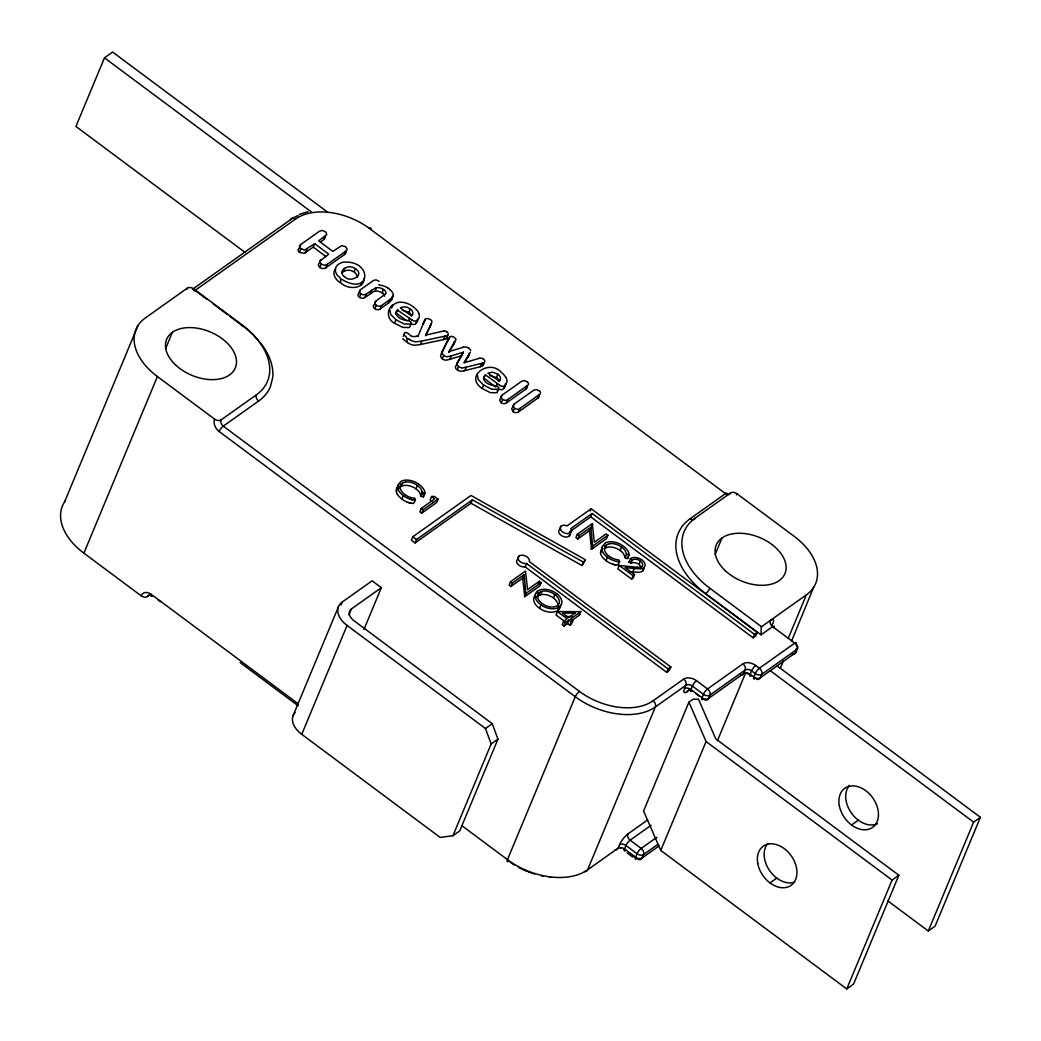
<?xml version="1.0" encoding="UTF-8"?>
<svg xmlns="http://www.w3.org/2000/svg" width="1041" height="1041" viewBox="0 0 1041 1041"><rect width="100%" height="100%" fill="white"/><g stroke="black" fill="none" stroke-linecap="round" stroke-linejoin="round"><path stroke-width="1.5" d="M395.996 312.86L395.996 312.821A8.94 5.66 22.6 0 1 396.556 311.038L396.803 310.686A9.629 6.09 22.6 0 1 397.376 310.062L412.08 319.99M357.427 277.413C358.026 273.809 352.131 272.859 355.449 268.721M430.401 325.638L429.894 327.095L431.846 322.176A3.826 2.42 22.6 0 0 430.883 319.821M391.728 299.027L393.173 295.54M391.637 299.509L391.585 299.717A6.298 3.995 22.6 0 1 391.442 300.107L388.618 302.944M393.069 296.073L393.004 296.282A6.298 3.995 22.6 0 1 392.873 296.672L390.128 299.444M454.24 343.166L448.892 352.561M455.646 339.795L454.813 341.604M423.791 322.723A4.711 2.98 22.6 0 0 423.609 322.97L423.023 324.193L425.04 319.535A4.711 2.98 22.6 0 1 425.222 319.288M761.062 634.828L705.707 593.604A76.813 48.654 22.6 0 1 690.144 518.73L725.473 493.629A4.802 3.448 54.6 0 0 730.587 492.953A4.802 3.045 22.6 0 1 737.002 493.772L794.205 536.375A60.014 38.01 22.6 0 1 806.359 594.866L761.518 626.721L761.166 627.827L761.062 634.828L772.617 626.63L794.751 643.117A4.802 1.366 -53.3 0 1 796.04 644.613A4.802 3.045 22.6 0 1 797.016 649.298L795.584 652.733L760.255 677.834A4.802 3.448 54.6 0 1 756.586 679.279M64.503 502.074L138.024 325.456M780.321 668.335L783.405 660.84M791.407 641.373L813.581 587.449M417.896 336.62L424.455 320.758M327.303 211.935L112.623 52.05L104.477 57.841L75.915 126.429L245.156 252.482M165.532 348.787L172.39 332.313M151.452 595.231A4.802 3.448 54.6 0 0 147.484 596.571A4.802 3.045 22.6 0 1 141.082 595.751L83.879 553.148L157.399 376.53A60.014 38.01 22.6 0 1 145.246 318.039L187.367 288.11A4.802 3.045 22.6 0 1 193.782 288.917L241.759 324.649A72.011 45.609 22.6 0 1 256.346 394.851A4.802 3.448 54.6 0 0 258.61 401.032L223.268 426.133A4.802 1.366 -53.3 0 0 219.131 431.481L575.27 696.728A60.014 38.01 22.6 0 0 655.375 706.956L685.954 685.238A4.802 3.045 22.6 0 1 692.369 686.058L703.43 694.295A4.802 3.045 22.6 0 0 709.845 695.115L745.174 670.014A4.802 3.045 22.6 0 1 751.589 670.833L755.272 673.579A4.802 3.045 22.6 0 0 761.687 674.399L797.016 649.298A4.802 3.448 54.6 0 0 794.751 643.117L759.423 668.218A4.802 1.366 -53.3 0 0 755.272 673.579L753.853 677.014A4.802 1.366 -53.3 0 0 755.141 678.511M299.73 246.86L300.68 244.57L319.457 231.245L322.268 230.399L325.859 232.026L326.77 234.537L318.663 240.861L332.782 251.375L341.799 245.611L345.651 246.717L347.213 249.333L344.467 254.551L325.651 267.914L322.697 268.695L319.808 267.55L321.188 264.102L319.795 261.07L328.813 254.199L314.694 243.685L304.519 250.139L299.795 247.914L299.392 246.157L300.68 244.57M314.694 243.685L313.263 247.12L304.349 253.275L299.418 252.377L300.849 248.942M305.442 252.677L306.861 249.241M320.667 241.85L324.089 239.417L325.521 235.995M320.979 259.756L318.247 264.921L319.756 267.524M325.82 267.797L327.251 264.362L345.885 251.128M341.969 272.768L344.402 268.5L345.989 267.589M364.077 278.533C364.142 288.708 349.672 289.372 343.192 284.687C338.117 283.087 343.153 278.468 338.143 276.203C336.607 274.447 335.319 272.261 335.293 269.853C335.267 265.832 339.197 263.152 342.736 262.267C372.951 259.183 371.689 297.362 341.526 279.248M360.824 285.221L362.255 281.786M379.015 281.434A3.305 2.095 22.6 0 0 378.703 281.135L376.048 279.886L373.563 280.419L360.615 289.606L358.872 293.289M359.692 297.245L360.654 293.484M374.187 291.337L364.923 297.414L366.432 293.926L375.619 287.902M370.466 293.471L371.897 290.049M385.43 293.679A9.226 5.843 22.6 0 1 384.988 294.317L375.983 301.044L374.513 304.506M375.111 308.722L376.061 304.961M382.385 293.263L383.114 289.32M380.368 308.8L381.787 305.377L389.959 299.574L388.488 303.035L380.043 309.008A4.164 2.642 22.6 0 1 374.968 308.917M391.572 308.084C394.812 298.741 408.007 302.085 413.811 307.277A15.706 9.955 22.6 0 1 414.708 308.006L415.346 308.578A14.639 9.265 22.6 0 1 416.855 310.14A13.884 8.796 22.6 0 1 418.183 312.014L418.261 312.183A12.622 7.99 22.6 0 1 418.729 313.146L418.911 313.614M395.593 313.848A9.629 6.09 22.6 0 1 395.957 313.484L397.883 309.645M395.983 319.795L404.207 323.985L410.909 324.076L409.477 327.499L402.776 327.421L394.552 323.231L395.983 319.795L390.687 314.434L389.815 309.606M408.801 312.495C412.743 307.173 404.142 305.664 400.33 307.915L411.403 315.774A11.763 7.456 22.6 0 0 411.95 315.189L412.028 315.072M408.632 320.641L409.581 318.364M407.447 342.58C406.719 340.576 407.565 336.659 404.754 335.775A3.448 2.186 22.6 0 1 404.194 335.098M415.853 323.465L417.285 320.042M424.064 322.476L425.483 319.04M420.577 344.467L422.008 341.032L444.936 336.152L443.453 339.6L420.395 344.506M446.875 337.818A3.657 2.316 22.6 0 1 446.381 338.624L447.799 335.189A3.657 2.316 22.6 0 0 448.294 334.382M448.554 338.754L441.501 353.276L449.387 337.271A5.296 3.357 22.6 0 1 449.569 337.037M448.437 340.199L449.972 336.698A3.357 2.134 22.6 0 1 454.071 337.297L454.631 337.687A3.162 2.004 22.6 0 1 455.867 339.769M293.094 715.688L338.429 606.786M449.66 359.379L446.394 360.095A7.001 4.437 22.6 0 1 445.886 360.134L445.756 360.134A3.006 1.9 22.6 0 1 444.624 359.991L444.585 359.978A3.826 2.42 22.6 0 1 443.401 359.496L442.282 358.781L443.713 355.345L442.009 353.185L442.542 350.635M340.98 605.029L342.216 602.049L372.118 580.813L381.344 587.684L363.96 629.454M453.342 345.118L454.761 341.682L448.84 351.611L463.44 347.226M449.738 359.353L451.456 355.84L463.375 352.196L455.62 366.38A5.283 3.344 22.6 0 0 455.49 366.9L455.477 367.226A4.255 2.694 22.6 0 0 456.804 369.633M396.959 493.434A11.906 7.547 22.6 0 1 396.608 492.536L396.465 492.029A11.555 7.313 22.6 0 1 396.335 491.378L398.183 484.546L400.798 481.71M399.237 488.398L402.425 483.193A10.657 6.74 22.6 0 1 403.075 482.816L403.27 482.725A10.761 6.819 22.6 0 1 405.248 482.087L405.404 482.061M348.969 614.893L351.442 608.92L381.344 587.684M351.442 608.92A11.998 7.599 22.6 0 0 353.875 620.618L492.276 723.703L497.936 739.149L459.745 830.887L452.952 835.715L440.148 837.419L301.76 734.334L347.082 625.446A24.008 15.199 22.6 0 1 342.216 602.049M456.765 364.285L463.375 352.196M397.727 487.695L397.766 487.943A11.555 7.313 22.6 0 0 397.896 488.593L398.026 489.049A11.906 7.547 22.6 0 0 398.391 489.999L398.638 490.519A12.18 7.716 22.6 0 0 399.341 491.651L399.432 491.781A12.752 8.081 22.6 0 0 399.874 492.354L400.238 492.796A11.998 7.599 22.6 0 0 400.876 493.486L402.529 494.982A13.403 8.484 22.6 0 0 402.997 495.347L402.138 499.212L401.566 498.782A13.403 8.484 22.6 0 1 401.175 498.47L399.523 496.973A11.998 7.599 22.6 0 1 398.924 496.349L398.495 495.841A12.752 8.081 22.6 0 1 398.013 495.217L397.922 495.087A12.18 7.716 22.6 0 1 397.22 493.941L397.024 493.564M457.598 370.167L458.287 366.172A4.255 2.694 22.6 0 1 456.843 363.79L456.921 363.478A5.283 3.344 22.6 0 1 457.038 362.984L458.183 360.85M464.846 370.583L466.264 367.148L481.671 363.361L480.174 366.796L464.728 370.609M420.98 496.18L419.562 492.445A11.815 7.482 22.6 0 0 418.625 491.248L417.766 490.363A11.555 7.313 22.6 0 0 416.973 489.66L416.101 488.971L417.298 485.366A11.035 6.988 22.6 0 0 416.426 484.781L416.101 484.572A11.841 7.495 22.6 0 0 413.017 483.063L412.561 482.894A11.022 6.975 22.6 0 0 405.378 482.022M414.747 498.249L415.45 500.07L413.55 503.48A13.169 8.341 22.6 0 1 406.628 501.801M424.897 493.356C422.034 490.272 418.664 498.066 423.479 496.778L424.897 493.083A11.789 7.469 22.6 0 0 424.741 491.859L424.676 491.586A13.312 8.432 22.6 0 0 422.854 488.086L422.646 487.8A12.804 8.12 22.6 0 0 421.787 486.824L420.499 485.6A14.587 9.239 22.6 0 0 419.692 484.937L418.586 484.117M431.573 496.557L434.696 498.886L421.28 508.424L419.861 511.847L421.683 513.2L436.621 502.582L438.053 499.16L434.305 496.362L431.573 496.557L430.154 499.992L432.236 501.541M480.356 366.757L482.074 366.276A6.389 4.047 22.6 0 0 482.53 366.068L484.455 362.307M421.683 513.2L423.101 509.778L438.053 499.16M412.848 536.753L411.416 540.175L415.112 542.921L471 503.219L472.419 499.797L583.467 562.153L585.432 559.733L470.974 495.451L412.848 536.753L416.543 539.498L472.419 499.797M415.112 542.921L416.543 539.498M483.636 378.664L485.483 374.89L499.693 385.248M483.584 385.04L491.807 389.243L498.522 389.321L497.091 392.743L490.376 392.665L482.152 388.475L483.584 385.04L478.3 379.679L477.338 374.955M496.414 377.74L497.832 374.305M497.182 383.608L495.763 387.031L484.065 378.325M505.458 383.426A12.466 7.899 22.6 0 1 503.428 388.683L504.885 385.287A12.466 7.899 22.6 0 0 506.59 378.859L506.342 378.39A12.622 7.99 22.6 0 0 505.874 377.428L505.783 377.258M527.149 381.904L524.547 380.668L521.957 381.084L502.23 395.033L499.615 400.095L501.268 402.698M500.994 402.503C505.119 399.041 498.574 397.792 502.23 395.033M501.124 402.893A4.281 2.707 22.6 0 0 506.199 402.997L508.034 399.354L527.514 385.495A4.229 2.681 22.6 0 0 527.423 381.8M514.267 403.999L511.651 409.022L513.07 411.494L514.462 408.046L513.083 406.029L514.124 404.103L533.994 390.05L536.596 389.633L539.186 390.882M506.616 402.789L525.705 389.217L527.136 385.782M513.174 411.859A4.281 2.707 22.6 0 0 518.236 411.963L520.084 408.319L539.55 394.461A4.229 2.681 22.6 0 0 539.459 390.778M518.652 411.755L537.755 398.183L539.173 394.76M517.663 559.355L519.095 555.933M522.699 578.106L524.755 596.714L539.693 586.096L541.125 582.674L539.303 581.32L527.54 589.674L525.51 571.041L510.558 581.659L509.14 585.094L510.962 586.447L522.699 578.106L524.117 574.684L512.38 583.012L510.962 586.447M525.145 566.903L526.577 563.48A5.999 3.8 22.6 0 1 518.197 559.16A5.999 3.8 22.6 0 1 523.558 555.347A5.999 3.8 22.6 0 1 529.296 561.554L670.846 666.969L669.415 670.404L666.695 672.33L525.145 566.903A5.999 3.8 22.6 0 1 517.871 564.313A5.999 3.8 22.6 0 1 517.924 559.199M524.339 596.415L525.757 592.98L524.117 574.684M524.755 596.714L526.173 593.292L541.125 582.674M559.798 529.427L561.216 526.004M538.353 583.598L539.303 581.32M536.792 593.409L538.028 590.95A13.117 8.302 22.6 0 1 538.822 590.481L539.043 590.364A13.936 8.822 22.6 0 1 540.8 589.753L540.878 589.713A14.223 9.005 22.6 0 1 544.703 589.297L544.807 589.297A13.494 8.549 22.6 0 1 554.567 592.251L554.84 592.42A12.414 7.86 22.6 0 1 555.855 593.084L556.766 593.773M537.911 596.09L539.798 592.329A10.358 6.558 22.6 0 1 540.396 591.978L540.643 591.861A10.462 6.623 22.6 0 1 541.567 591.496M569.024 536.297L570.442 532.875M589.479 530.663L591.535 549.271L606.487 538.652L607.905 535.23L606.083 533.877L594.32 542.231L592.29 523.597L577.352 534.215L575.92 537.65L577.742 539.004L589.479 530.663L590.911 527.24L579.173 535.568L577.742 539.004M452.952 835.715L491.144 743.964L497.936 739.149M557.859 606.383A10.592 6.714 22.6 0 0 557.924 604.47A10.891 6.897 22.6 0 0 557.508 602.999L557.456 602.869A11.998 7.599 22.6 0 0 557.026 601.997L556.831 601.672A12.141 7.69 22.6 0 0 556.063 600.553L555.803 600.228A11.074 7.014 22.6 0 0 554.71 599.069L554.385 598.783A10.423 6.597 22.6 0 0 553.63 598.159L554.554 594.346A10.15 6.428 22.6 0 0 553.643 593.734L553.409 593.591A10.787 6.832 22.6 0 0 551.795 592.732L551.457 592.576A11.815 7.482 22.6 0 0 546.057 591.093A10.839 6.871 22.6 0 0 541.632 591.47L541.632 591.47M590.221 511.04L591.171 508.75L757.249 632.447L755.818 635.869L753.098 637.808L590.715 516.856L569.362 532.029M590.715 516.856L592.147 513.434L754.53 634.372L757.249 632.447M591.73 526.173L592.68 523.883M541.073 604.938L539.511 608.269A13.897 8.809 22.6 0 0 557.482 610.664L559.459 606.747M571.613 620.605L579.382 615.101L580.8 611.666L557.469 611.574L556.05 615.01L564.469 621.282M471 503.219L582.049 565.575L583.467 562.153M585.432 559.733L582.049 565.575M591.119 548.971L592.55 545.536L590.911 527.24M591.535 549.271L592.954 545.848L607.905 535.23M557.469 611.574L567.098 618.744L563.649 621.204L562.218 624.626L564.04 625.992L567.488 623.533L568.92 620.111L571.262 621.854L572.797 620.761L570.455 619.018L580.8 611.666M564.04 625.992L565.471 622.557L568.92 620.111M567.488 623.533L569.83 625.277L571.262 621.854M609.545 556.519L610.091 556.896A11.204 7.092 22.6 0 0 611.223 557.586L612.316 558.158A11.308 7.17 22.6 0 0 614.658 559.095L616.714 559.616A12.011 7.599 22.6 0 0 617.781 559.785L618.861 559.902L619.655 561.724L617.664 565.133A13.169 8.341 22.6 0 1 610.833 563.454L610.325 563.246A14.236 9.018 22.6 0 1 608.035 562.01L607.397 561.606A13.91 8.809 22.6 0 1 606.786 561.19L605.771 560.435A13.403 8.484 22.6 0 1 605.381 560.123L603.663 558.562A11.998 7.599 22.6 0 1 603.129 558.002L602.648 557.442A12.752 8.081 22.6 0 1 602.219 556.87L602.127 556.74A12.18 7.716 22.6 0 1 601.425 555.595L601.204 555.152A11.906 7.547 22.6 0 1 600.813 554.189L600.67 553.682A11.555 7.313 22.6 0 1 600.54 553.031L602.388 546.2L605.003 543.376M572.797 620.761L571.366 624.197L569.83 625.277M609.349 556.375C605.589 553.929 601.971 548.568 606.63 544.846A10.657 6.74 22.6 0 1 609.349 543.792M580.436 611.392L579.382 615.101M606.252 560.8L607.202 557A13.403 8.484 22.6 0 1 606.812 556.688L605.146 555.204A11.998 7.599 22.6 0 1 604.561 554.567L604.131 554.072A12.752 8.081 22.6 0 1 603.637 553.435L603.598 553.37A12.18 7.716 22.6 0 1 602.843 552.172L602.661 551.782A11.906 7.547 22.6 0 1 602.245 550.767L602.114 550.312A11.555 7.313 22.6 0 1 601.971 549.596L601.932 549.349M625.186 557.833L623.767 554.098A11.815 7.482 22.6 0 0 622.83 552.901L621.971 552.016A11.555 7.313 22.6 0 0 621.178 551.314L620.306 550.624L621.425 546.967A11.035 6.988 22.6 0 0 620.631 546.434L620.215 546.187A11.841 7.495 22.6 0 0 617.222 544.716L616.858 544.586A11.022 6.975 22.6 0 0 609.584 543.688L609.532 543.727M633.305 566.89L619.239 565.419L617.82 568.854L631.614 579.121L633.136 578.041L634.568 574.606L625.12 567.566L634.385 568.542M629.102 555.009C626.24 551.925 622.869 559.72 627.684 558.431L629.102 554.671A11.789 7.469 22.6 0 0 628.946 553.513L628.881 553.239A13.312 8.432 22.6 0 0 627.059 549.739L626.786 549.375A12.804 8.12 22.6 0 0 625.992 548.477L624.704 547.254A14.587 9.239 22.6 0 0 623.897 546.59L622.791 545.77A13.923 8.822 22.6 0 0 604.808 543.207M638.836 564.17A6.376 4.047 22.6 0 0 630.976 563.298L628.946 562.088L630.664 558.47A8.809 5.582 22.6 0 1 641.842 559.746M630.82 563.402L632.421 559.889A6.376 4.047 22.6 0 1 640.267 560.748M629.74 571.626L632.772 571.951L634.19 568.516M631.614 579.121L633.032 575.699L634.568 574.606M641.243 567.852A5.543 3.513 22.6 0 0 639.096 564.703L640.111 560.891M643.754 567.865A7.99 5.062 22.6 0 1 642.57 571.119L643.872 567.605A7.99 5.062 22.6 0 0 642.271 560.201M715.154 554.45L722.012 537.976M666.695 672.33L668.127 668.908L670.846 666.969M647.541 820.009L627.866 833.997A9.603 2.733 -53.3 0 0 619.564 844.706L618.146 848.142L587.566 869.86A4.802 3.448 54.6 0 1 584.482 871.46M689.61 690.014A4.802 3.448 54.6 0 0 687.112 691.666A9.603 2.733 -53.3 0 1 684.523 688.661L685.954 685.238A4.802 3.448 54.6 0 0 683.69 679.057L653.11 700.775A55.212 34.965 22.6 0 1 579.421 691.38L223.268 426.133A4.802 3.448 54.6 0 1 221.017 419.952A4.802 3.045 22.6 0 1 214.602 419.133L157.399 376.53M688.921 702.154L643.585 811.043L660.762 850.432L846.749 988.95L853.542 984.122L898.864 875.234L715.792 738.876L698.498 699.201L693.059 699.201L688.921 702.154L706.084 741.543L892.072 880.061L898.864 875.234M660.762 850.432L706.084 741.543M753.098 637.808L754.53 634.372M717.405 740.75L745.343 673.618M788.297 638.276L806.359 594.866M846.749 988.95L892.072 880.061M887.908 900.946L928.286 931.018L973.608 822.13L980.401 817.302L777.211 665.967M980.401 817.302L935.078 926.191L928.286 931.018M441.176 353.94L440.564 356.569L442.282 358.781M468.905 355.554L468.06 357.102M447.24 341.955L447.955 340.706A5.296 3.357 22.6 0 1 448.137 340.472M470.298 352.209L469.608 353.472M431.325 323.66L425.561 335.163L443.817 330.96M425.574 335.723L429.881 327.121M464.859 362.346L469.465 353.706L463.909 362.828L479.433 358.286M499.641 380.316L499.602 380.381A11.763 7.456 22.6 0 1 499.003 381.019L487.93 373.159L492.64 372.158L497.481 374.044M335.683 268.877C331.285 273.484 335.84 279.925 340.108 282.684M602.205 547.878L600.501 552.706M398.169 486.069L396.595 488.385L396.296 491.053M484.377 362.385L483.974 362.632A6.389 4.047 22.6 0 1 483.571 362.815L481.84 363.309M374.37 304.61L374.2 304.753A4.203 2.655 22.6 0 0 374.357 308.448M396.335 313.185L406.849 320.823M485.483 374.89L485.106 375.202A9.629 6.09 22.6 0 0 484.403 375.931L484.234 376.165A8.94 5.66 22.6 0 0 483.597 378.065L483.597 378.104A7.105 4.502 22.6 0 0 485.9 382.294L487.201 383.244A8.705 5.517 22.6 0 0 491.053 385.001L493.889 385.599M525.783 389.165L526.082 388.918A4.229 2.681 22.6 0 0 526.447 385.769M537.794 398.156L538.119 397.883A4.229 2.681 22.6 0 0 538.861 395.424M641.79 566.434L641.425 566.681A6.259 3.969 22.6 0 1 639.122 567.267L637.391 567.254M299.248 248.005L297.895 250.113L299.418 252.377M344.545 254.485L345.716 253.08L345.469 251.467M606.409 545.003L604.314 548.971M324.089 239.417L325.247 236.567M402.203 483.349C397.727 486.368 401.423 492.549 405.144 494.722M604.899 548.49L605.198 548.282A10.657 6.74 22.6 0 1 605.862 547.904L606.044 547.813A10.761 6.819 22.6 0 1 608.022 547.176L608.178 547.15A11.022 6.975 22.6 0 1 615.335 547.995L615.791 548.152A11.841 7.495 22.6 0 1 618.796 549.609L619.2 549.869A11.035 6.988 22.6 0 1 619.994 550.403L620.306 550.624M344.402 268.5L342.736 270.113A7.86 4.984 22.6 0 0 344.116 276.542M393.004 304.662C386.328 309.346 386.901 319.535 394.552 323.231M192.598 289.216L290.517 219.664A60.014 38.01 22.6 0 1 298.155 215.565M370.804 229.397A4.802 1.366 -53.3 0 0 369.334 228.382A55.212 34.965 22.6 0 0 295.631 218.974L195.07 290.426A4.802 1.366 -53.3 0 1 194.173 290.894M378.742 284.661L379.913 285.156A11.815 7.482 22.6 0 1 388.046 288.058M221.017 419.952L256.346 394.851M147.484 596.571L150.112 594.71M591.171 508.75L567.098 525.848A5.999 3.8 22.6 0 0 560.11 528.203A5.999 3.8 22.6 0 0 567.397 533.63A5.999 3.8 22.6 0 0 570.793 528.594L592.147 513.434M690.144 518.73A4.802 3.448 54.6 0 0 695.258 518.054L730.587 492.953M347.082 625.446L485.483 728.518L492.276 723.703M687.112 691.666L689.728 689.793M740.672 675.036A4.802 3.448 54.6 0 0 743.742 673.449A4.802 3.045 22.6 0 1 750.158 674.269L753.853 677.014A4.802 3.045 22.6 0 0 760.255 677.834L761.687 674.399A4.802 3.448 54.6 0 0 759.423 668.218L755.727 665.472A9.603 6.077 22.6 0 0 742.91 663.833L707.581 688.934A4.802 1.366 -53.3 0 0 703.43 694.295L702.011 697.73A4.802 1.366 -53.3 0 0 703.104 699.357M651.119 825.253L630.13 840.165A4.802 1.366 -53.3 0 0 625.979 845.526L624.548 848.962A4.802 1.366 -53.3 0 0 625.836 850.458A9.603 6.077 22.6 0 0 623.962 849.287M656.897 837.263L641.191 848.415A4.802 1.366 -53.3 0 0 637.053 853.776L635.622 857.211A4.802 1.366 -53.3 0 0 636.519 858.955M657.86 844.368L643.455 854.596L642.037 858.018A4.802 3.448 54.6 0 1 638.068 859.359M659.044 845.943L642.037 858.018A4.802 3.045 22.6 0 1 635.622 857.211L624.548 848.962A4.802 3.045 22.6 0 0 618.146 848.142A4.802 3.448 54.6 0 1 615.062 849.742M770.002 882.937L776.794 878.11M851.538 825.006L858.344 820.178M538.145 595.907L538.379 595.764A10.358 6.558 22.6 0 1 540.045 594.971M400.772 486.785L400.993 486.628A10.657 6.74 22.6 0 1 403.713 485.561M327.212 264.401L324.389 265.286L321.227 264.128M342.97 271.922L344.558 271.011M559.16 606.968L558.848 607.176A13.897 8.809 22.6 0 1 541.008 604.99M507.995 399.38L507.709 399.575A4.281 2.707 22.6 0 1 502.556 399.471M520.084 408.319L519.745 408.54A4.281 2.707 22.6 0 1 514.592 408.436M643.624 567.787L643.377 567.944A8.263 5.231 22.6 0 1 640.449 568.815L635.296 568.633M642.115 571.275L641.907 571.405A8.263 5.231 22.6 0 1 639.018 572.251L633.683 572.043M364.675 297.57L364.714 297.544A4.242 2.694 22.6 0 1 359.548 297.44M628.946 562.088L629.232 561.906A8.809 5.582 22.6 0 1 630.273 561.372M403.192 336.321L404.611 332.899M346.159 267.511L347.473 267.082A7.573 4.789 22.6 0 1 355.501 268.578M344.74 270.933L346.041 270.504A7.573 4.789 22.6 0 1 354.083 272.013M447.63 335.319L446.81 335.618M446.082 338.793L445.288 339.067M446.316 335.775L446.069 335.853A3.787 2.394 22.6 0 1 446.615 336.568M444.793 339.236L443.453 339.6M540.136 594.918L540.201 594.905A10.839 6.871 22.6 0 1 544.547 594.515L544.638 594.528A11.815 7.482 22.6 0 1 550.025 596.012L550.364 596.155A10.787 6.832 22.6 0 1 551.912 596.974L552.211 597.17A10.15 6.428 22.6 0 1 553.044 597.716L553.409 597.989M450.024 359.262L461.944 355.619M445.925 335.905L444.988 336.139M299.392 214.316L307.98 211.726M451.013 355.97L447.825 356.66A7.001 4.437 22.6 0 1 447.318 356.699L447.214 356.712A3.006 1.9 22.6 0 1 446.042 356.556A3.826 2.42 22.6 0 1 444.819 356.061L444.273 355.736M462.764 347.408L464.403 346.991A4.047 2.563 22.6 0 1 468.515 348.097M466.043 367.2L463.154 367.811A4.216 2.668 22.6 0 1 462.581 367.837L462.113 367.824M464.377 370.687L463.479 370.895M479.732 358.208L479.797 358.195A3.318 2.108 22.6 0 1 483.206 358.898M462.933 371.012L461.84 371.221A4.216 2.668 22.6 0 1 457.728 370.167M421.475 341.149L416.79 341.773A8.328 5.27 22.6 0 1 414.93 341.669L414.656 341.63A8.432 5.335 22.6 0 1 410.596 340.199M419.952 344.597L415.294 345.209A8.328 5.27 22.6 0 1 413.498 345.105L413.16 345.039A8.432 5.335 22.6 0 1 409.165 343.621L407.695 342.749M416.66 336.243L418.183 335.957M403.973 485.496L403.895 485.509A11.022 6.975 22.6 0 1 411.13 486.342L411.585 486.485A11.841 7.495 22.6 0 1 414.591 487.956L414.995 488.203A11.035 6.988 22.6 0 1 415.788 488.75L416.101 488.971M416.361 336.295L413.719 336.607A4.047 2.563 22.6 0 1 413.043 336.568L413.043 336.568A2.98 1.887 22.6 0 1 411.351 336.035L410.766 335.683M489.804 375.593L496.193 377.571M402.36 310.335L408.593 312.326M565.862 616.545L572.134 616.493M415.359 500.07L414.982 500.044A13.169 8.341 22.6 0 1 408.046 498.366M619.655 561.724L619.096 561.698A13.169 8.341 22.6 0 1 616.91 561.45L616.532 561.385A12.856 8.146 22.6 0 1 614.619 560.904L614.138 560.748A13.312 8.432 22.6 0 1 612.134 559.993L611.757 559.811A14.236 9.018 22.6 0 1 609.453 558.575L608.829 558.171A13.91 8.809 22.6 0 1 608.217 557.755L607.684 557.377M637.3 567.254L634.255 566.994M414.409 498.223L413.576 498.132A12.011 7.599 22.6 0 1 412.522 497.962L410.453 497.429A11.308 7.17 22.6 0 1 408.111 496.505L407.018 495.932A11.204 7.092 22.6 0 1 405.886 495.243L405.339 494.865M494.241 385.664L495.048 385.795M406.51 320.394L407.447 320.537M406.211 320.342L403.453 319.743A8.705 5.517 22.6 0 1 399.575 318.026L398.352 317.089A7.105 4.502 22.6 0 1 395.97 312.86M412.613 499.784L412.236 499.706A12.856 8.146 22.6 0 1 410.414 499.251L409.933 499.094M411.286 503.232L410.896 503.154A12.856 8.146 22.6 0 1 408.983 502.673L408.501 502.53M615.478 564.886L615.01 564.795A12.856 8.146 22.6 0 1 613.188 564.339L612.798 564.209M534.527 874.089L533.851 873.88M532.524 873.451L530.871 872.878M529.375 872.332L528.216 871.89M407.929 498.327L407.643 498.21A14.236 9.018 22.6 0 1 405.248 496.921L404.715 496.583A13.91 8.809 22.6 0 1 404.012 496.102L403.57 495.776M406.406 501.723L406.224 501.632A14.236 9.018 22.6 0 1 403.83 500.357L403.283 500.005A13.91 8.809 22.6 0 1 402.581 499.524L402.32 499.342M410.518 340.16L409.126 339.314M498.197 388.644L498.262 388.67A4.242 2.681 22.6 0 0 502.829 389.503M483.154 358.937L483.701 359.34A3.396 2.147 22.6 0 1 484.872 361.5M410.635 335.592L409.959 335.085A4.476 2.837 22.6 0 1 409.594 334.76L409.152 334.304A4.06 2.576 22.6 0 0 408.723 333.914L408.202 333.51A2.993 1.9 22.6 0 0 404.442 332.73M408.879 339.145L407.799 338.39M388.007 288.097L389.763 289.411M446.68 331.767L447.188 332.144A3.787 2.394 22.6 0 1 448.046 333.146M468.554 348.058L469.218 348.553A3.982 2.524 22.6 0 1 470.61 350.427L470.597 350.609M458.665 366.484L459.029 366.744A4.216 2.668 22.6 0 0 462.048 367.85M355.853 268.994C365.17 275.436 349.698 283.49 344.363 276.425M369.334 228.382L725.473 493.629A4.802 1.366 -53.3 0 1 727.099 494.007M104.477 57.841L311.337 211.909M313.263 247.12L326.093 256.672M695.258 518.054A72.011 45.609 22.6 0 0 709.845 588.243L761.518 626.721M630.378 558.653L632.199 560.006M770.405 670.794L973.608 822.13M577.352 534.215L579.173 535.568M619.239 565.419L633.032 575.699M206.743 299.118L195.07 290.426A4.802 3.448 54.6 0 0 193.027 289.502M213.223 303.946L227.485 314.564M230.074 316.49L243.047 326.158A76.774 48.628 22.6 0 1 253.575 335.189L261.733 344.506A76.774 48.628 22.6 0 1 272.781 377.167L270.465 386.562A76.774 48.628 22.6 0 1 258.623 401.032M683.69 679.057A9.603 6.077 22.6 0 1 696.507 680.697L707.581 688.934A4.802 3.448 54.6 0 1 709.845 695.115L708.414 698.55A4.802 3.448 54.6 0 1 705.043 700.086M526.577 563.48L668.127 668.908M695.922 693.735L699.604 696.481M421.28 508.424L423.101 509.778M510.558 581.659L512.38 583.012M563.649 621.204L565.471 622.557M633.227 855.962L635.687 857.784M627.111 852.878L632.642 857.003M141.082 595.751A9.603 6.91 54.6 0 1 151.322 594.398L298.194 703.781M461.97 825.76L507.461 859.645A4.802 1.366 -53.3 0 0 508.555 861.271M157.803 599.772L160.405 601.698M240.146 662.57L298.207 705.811M554.762 594.502L555.061 594.723A10.423 6.597 22.6 0 1 555.816 595.348L556.128 595.647A11.074 7.014 22.6 0 1 557.234 596.805L557.482 597.118A12.141 7.69 22.6 0 1 558.262 598.237L558.457 598.575A11.998 7.599 22.6 0 1 558.887 599.434L558.939 599.577A10.891 6.897 22.6 0 1 559.355 601.034A10.592 6.714 22.6 0 1 558.223 604.86L558.132 604.951A10.397 6.584 22.6 0 1 557.56 605.459L557.169 605.732A10.54 6.675 22.6 0 1 556.467 606.148L556.336 606.2A10.8 6.845 22.6 0 1 549.674 606.838A10.774 6.819 22.6 0 1 548.178 606.474A11.88 7.521 22.6 0 1 547.006 606.096L546.551 605.927A10.8 6.832 22.6 0 1 545.341 605.42L545.094 605.302A11.998 7.599 22.6 0 1 542.491 603.767L541.788 603.233A11.269 7.144 22.6 0 1 539.199 592.563M406.289 341.76L403.283 339.158A3.448 2.186 22.6 0 1 402.776 338.52M482.152 388.475C463.713 376.178 489.79 358.468 501.411 372.522A15.706 9.955 22.6 0 1 502.309 373.264L502.946 373.823A14.639 9.265 22.6 0 1 504.456 375.385A13.884 8.796 22.6 0 1 505.783 377.258M621.724 547.189L622.609 547.878A11.555 7.313 22.6 0 1 623.39 548.581L624.262 549.479A11.815 7.482 22.6 0 1 625.199 550.676L626.604 554.398M417.519 485.535L418.404 486.225A11.555 7.313 22.6 0 1 419.185 486.928L420.057 487.813A11.815 7.482 22.6 0 1 420.993 489.023L422.399 492.744M540.383 604.431L540.253 604.327A13.871 8.783 22.6 0 1 537.351 591.262M410.479 321.669L410.011 321.318A2.537 1.601 22.6 0 0 409.074 320.823M485.483 728.518L491.144 743.964M423.245 495.022L423.31 495.295A11.789 7.469 22.6 0 1 423.466 496.375L423.479 496.778M627.684 558.431L627.671 558.106A11.789 7.469 22.6 0 0 627.515 556.948L627.45 556.675A13.312 8.432 22.6 0 0 627.372 556.401M877.511 823.704A24.008 17.268 54.6 0 1 851.694 813.437A24.008 17.268 54.6 0 1 849.43 785.395M794.79 882.117A24.008 17.268 54.6 0 1 769.637 870.653A24.008 17.268 54.6 0 1 767.894 843.327M569.895 532.992A5.999 3.8 22.6 0 1 566.798 537.039A5.999 3.8 22.6 0 1 559.577 533.877A5.999 3.8 22.6 0 1 560.696 528.971M620.111 847.868A9.603 6.077 22.6 0 1 620.97 848.09M550.585 877.277A55.134 34.926 22.6 0 1 549.258 877.147M543.207 876.249A55.134 34.926 22.6 0 1 541.867 875.975M526.564 871.226A55.134 34.926 22.6 0 1 518.639 867.452M514.371 864.967A55.134 34.926 22.6 0 1 510.272 862.26M152.402 596.025A4.802 1.366 -53.3 0 1 151.322 594.398M290.517 219.664A4.802 3.448 54.6 0 1 295.631 218.974M186.938 289.294A9.603 2.733 -53.3 0 1 187.367 288.11M83.879 553.148A60.014 38.01 22.6 0 1 65.31 500.89M219.131 431.481A9.603 6.91 54.6 0 1 214.602 419.133M579.421 691.38A4.802 1.366 -53.3 0 0 575.27 696.728L507.461 859.645A60.014 38.01 22.6 0 0 587.566 869.86L655.375 706.956A4.802 3.448 54.6 0 0 653.11 700.775M619.564 844.706A4.802 3.045 22.6 0 1 625.979 845.526L637.053 853.776A4.802 3.045 22.6 0 0 643.455 854.596A4.802 3.448 54.6 0 0 641.191 848.415L630.13 840.165A4.802 3.448 54.6 0 1 627.866 833.997M772.292 626.24A4.802 3.045 22.6 0 1 772.929 623.442A9.603 2.733 -53.3 0 0 770.353 620.449A4.802 3.448 54.6 0 0 772.617 626.63A4.802 1.366 -53.3 0 1 773.997 627.879M684.523 688.661A4.802 3.045 22.6 0 1 690.938 689.48L702.011 697.73A4.802 3.045 22.6 0 0 708.414 698.55L743.742 673.449L745.174 670.014A4.802 3.448 54.6 0 0 742.91 663.833M737.002 493.772A9.603 6.91 54.6 0 1 736.351 494.917M243.047 326.158A4.802 1.366 -53.3 0 1 242.657 326.406M241.46 325.586A4.802 1.366 -53.3 0 1 241.759 324.649M193.483 289.853A4.802 1.366 -53.3 0 1 193.782 288.917M301.76 734.334A24.008 15.199 22.6 0 1 295.071 712.538M709.845 588.243A4.802 1.366 -53.3 0 1 705.707 593.604M692.226 690.977A4.802 1.366 -53.3 0 1 690.938 689.48L692.369 686.058A4.802 1.366 -53.3 0 1 696.507 680.697M755.727 665.472A4.802 1.366 -53.3 0 0 751.589 670.833L750.158 674.269A4.802 1.366 -53.3 0 0 751.055 676.012M454.097 341.969A3.162 2.004 22.6 0 1 454.436 343.192M468.997 353.38A3.982 2.524 22.6 0 1 469.179 353.849M483.18 363.843A3.396 2.147 22.6 0 1 483.453 364.936M430.519 325.326A3.826 2.42 22.6 0 1 430.48 325.625M417.935 319.04A12.466 7.899 22.6 0 1 415.814 323.439M415.216 324.258A4.242 2.681 22.6 0 1 410.583 323.491M538.796 607.775A13.871 8.783 22.6 0 1 535.464 595.088M541.827 592.758A14.223 9.005 22.6 0 0 539.446 593.136A14.054 8.901 22.6 0 0 537.703 593.76M560.448 605.328A13.936 8.822 22.6 0 1 558.145 610.26M604.17 546.213A13.923 8.822 22.6 0 1 606.317 545.484M400.095 484.494A13.923 8.822 22.6 0 1 402.255 483.805M421.787 492.003A13.312 8.432 22.6 0 1 422.893 493.981M391.611 297.206A9.616 6.09 22.6 0 1 391.884 299.001M382.554 293.159A5.257 3.331 22.6 0 1 384.532 296.204M381.657 292.69A6.753 4.281 22.6 0 0 375.098 291.168L376.504 287.706A6.753 4.281 22.6 0 1 383.088 289.268M358.95 296.971A4.177 2.642 22.6 0 1 358.898 293.367M497.117 390.713A2.603 1.653 22.6 0 1 497.377 391.039M744.64 673.007A9.603 6.077 22.6 0 1 749.208 674.399M426.537 318.65A3.735 2.368 22.6 0 1 430.219 319.561M443.921 330.869A3.24 2.056 22.6 0 1 446.732 331.715M418.976 313.614A12.466 7.899 22.6 0 1 417.246 320.016M416.647 320.836A4.242 2.681 22.6 0 1 412.015 320.068M410.518 321.643A2.603 1.653 22.6 0 1 411.195 322.359M556.831 593.734A13.936 8.822 22.6 0 1 559.577 606.825M640.527 561.268A5.543 3.513 22.6 0 1 641.933 566.473M400.603 481.554A13.923 8.822 22.6 0 1 418.612 484.104M389.685 289.463A9.616 6.09 22.6 0 1 393.316 295.579M381.318 305.586A4.164 2.642 22.6 0 1 376.4 305.494M375.788 305.013A4.203 2.655 22.6 0 1 375.671 301.37M383.986 289.723A5.257 3.331 22.6 0 1 385.834 293.731M366.029 294.148A4.242 2.694 22.6 0 1 360.98 294.017M360.368 293.536A4.177 2.642 22.6 0 1 360.329 289.945M504.247 386.081A4.242 2.681 22.6 0 1 499.615 385.313M496.674 386.081A2.537 1.601 22.6 0 1 497.611 386.562L498.092 386.914A2.603 1.653 22.6 0 1 498.808 387.616M795.779 649.181A4.802 3.045 22.6 0 1 795.584 652.733A4.802 3.448 54.6 0 1 792.214 654.255M410.466 308.93A7.287 4.606 22.6 0 1 412.158 315.15M498.079 374.174A7.287 4.606 22.6 0 1 499.771 380.394M409.035 312.352A7.287 4.606 22.6 0 1 411.416 315.97M536.583 597.469A11.269 7.144 22.6 0 1 537.781 595.999M496.648 377.597A7.287 4.606 22.6 0 1 499.068 381.566M575.126 613.045L568.633 617.664L562.582 613.149L575.126 613.045M175.682 365.04A37.203 23.566 22.6 0 0 235.227 368.163A37.203 23.566 22.6 0 0 192.051 327.642A37.203 23.566 22.6 0 0 175.682 365.04M725.304 570.702A37.203 23.566 22.6 0 0 784.849 573.825A37.203 23.566 22.6 0 0 741.686 533.304A37.203 23.566 22.6 0 0 725.304 570.702M839.306 805.591A24.008 17.268 54.6 0 0 871.824 827.92A24.008 17.268 54.6 0 0 864.915 790.067A24.008 17.268 54.6 0 0 839.306 805.591M757.77 863.523A24.008 17.268 54.6 0 0 790.288 885.852A24.008 17.268 54.6 0 0 783.379 847.986A24.008 17.268 54.6 0 0 757.77 863.523"/></g></svg>
